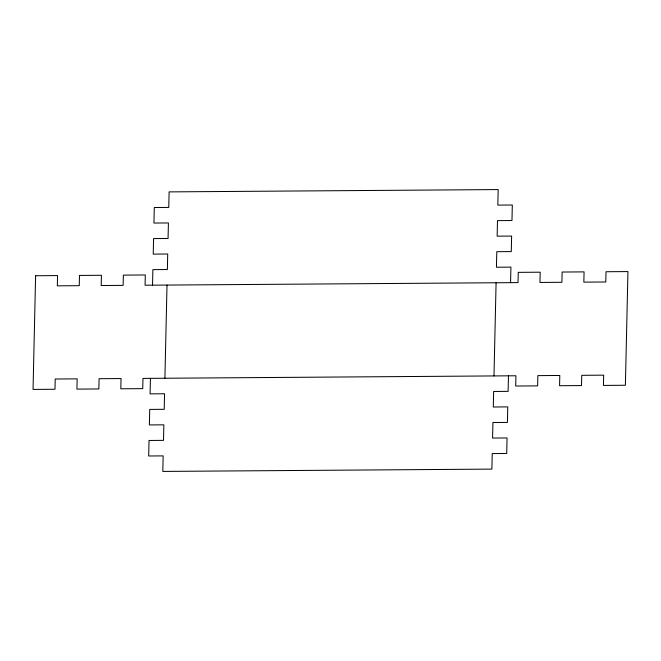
<?xml version="1.0" encoding="UTF-8"?>
<svg xmlns="http://www.w3.org/2000/svg" width="661" height="661" viewBox="0 0 661 661"><rect width="100%" height="100%" fill="white"/><g stroke="black" fill="none" stroke-linecap="round" stroke-linejoin="round"><path stroke-width="0.99" d="M150.435 378.348L150.08 393.873L164.564 393.774L164.209 409.308L149.733 409.407L149.378 424.932L163.862 424.833L163.507 440.366L149.031 440.466L148.684 455.991L163.16 455.892L162.813 471.425L491.883 469.112L492.238 453.578L506.714 453.479L507.061 437.954L492.585 438.053L492.932 422.519L507.417 422.42L507.764 406.887L493.288 406.994L493.635 391.461L508.119 391.362L508.466 375.828M152.534 285.172L152.881 269.638L167.365 269.539L167.712 254.006L153.236 254.113L153.583 238.58L168.068 238.481L168.415 222.947L153.939 223.046L154.286 207.521L168.762 207.422L169.117 191.888L498.187 189.575L497.84 205.108L512.316 205.009L511.969 220.534L497.493 220.634L497.138 236.167L511.622 236.068L511.267 251.593L496.791 251.692L496.436 267.226L510.92 267.127L510.565 282.652M164.911 378.241L167.01 285.065M493.99 375.935L496.089 282.759M35.611 275.744L33.05 389.42L54.987 389.263L55.218 379.017L77.155 378.86L76.924 389.114L98.869 388.957L99.092 378.703L121.037 378.555L120.806 388.8L142.743 388.651L142.974 378.398L515.927 375.779L515.696 386.032L537.633 385.875L537.864 375.622L559.801 375.473L559.57 385.718L581.506 385.57L581.738 375.316L603.675 375.159L603.452 385.413L625.389 385.256L627.95 271.58L606.013 271.737L605.782 281.983L583.845 282.14L584.076 271.886L562.131 272.043L561.908 282.297L539.963 282.445L540.194 272.2L518.257 272.349L518.026 282.602L145.073 285.221L145.304 274.968L123.367 275.125L123.136 285.378L101.199 285.527L101.43 275.282L79.494 275.43L79.262 285.684L57.325 285.841L57.548 275.587L35.611 275.744"/></g></svg>
